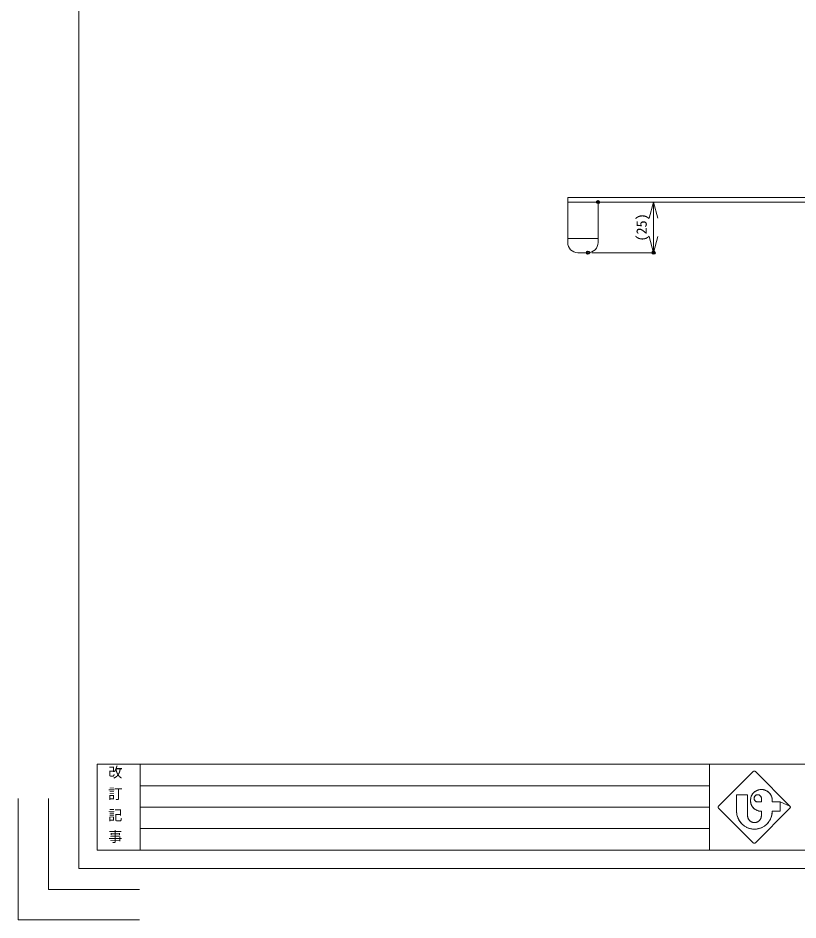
# Model space of a CAD drawing. Units: millimetres, scale not verified. Extents: x -630 to 630, y -1503 to 1503.
# Drawn here: x -630 to -245, y 612 to 1057.5 of the extents above; entities that cross this region are included whole.
import ezdxf
from ezdxf.enums import TextEntityAlignment as Align

# ---------------------------------------------------------------- set-up
doc = ezdxf.new("R2010")
doc.units = ezdxf.units.MM
doc.header["$LTSCALE"] = 3
doc.header["$PDMODE"] = 32
doc.header["$PDSIZE"] = 1.5
doc.layers.add('0-2_Defpoints', color=7, linetype='Continuous')
doc.layers.add('0-E_0 @ 1', color=7, linetype='Continuous')
for name, color, linetype, lineweight in [('0-B_枠_印刷なし', 3, 'Continuous', 18), ('0-F_0', 4, 'Continuous', 5), ('1-0_レイヤ15', 2, 'Continuous', 18)]:
    doc.layers.add(name, color=color, linetype=linetype, lineweight=lineweight)
doc.styles.add('ＭＳ ゴシック', font='')
doc.styles.get('ＭＳ ゴシック').set_extended_font_data('MS Gothic')

# ---------------------------------------------------------------- blocks, each defined once
blk = doc.blocks.new('_Open30')
at = {"layer": '0-F_0', "color": 7}
blk.add_line((0, 0), (-1, 0), dxfattribs=at)
blk.add_lwpolyline([(-1, 0.2679), (0, 0), (-1, -0.2679)], dxfattribs=at)
blk = doc.blocks.new('D337')
at = {"layer": '0-2_Defpoints'}
for p in [(414.858, 2490.329), (409.858, 2465.329), (442.259, 2465.329)]:
    blk.add_point(p, dxfattribs=at)
at = {"layer": '0-F_0', "lineweight": 18}
for p, q in [((416.858, 2490.329), (442.439, 2490.329)), ((442.259, 2482.329), (442.259, 2473.329)), ((411.858, 2465.329), (442.439, 2465.329))]:
    blk.add_line(p, q, dxfattribs=at)
at = {"layer": '0-F_0', "xscale": 8, "yscale": 8}
for p, rotation in [((442.259, 2490.329), 90), ((442.259, 2465.329), 270)]:
    blk.add_blockref('_Open30', p, dxfattribs=dict(at, rotation=rotation))
at = {"layer": '0-F_0', "color": 7, "style": 'ＭＳ ゴシック'}
blk.add_text('(25)', height=5.132, rotation=90, dxfattribs=at).set_placement((440.424, 2470.829), align=Align.BOTTOM_LEFT)

msp = doc.modelspace()

# ---------------------------------------------------------------- linework, layer by layer
at = {"layer": '0-B_枠_印刷なし'}
for p, q in [((-630, 612.042), (-630, 672.042)), ((-615, 627.042), (-615, 672.042)), ((-615, 627.042), (-570, 627.042)), ((-630, 612.042), (-570, 612.042))]:
    msp.add_line(p, q, dxfattribs=at)
at = {"layer": '0-F_0'}
for p, q in [((-358.651, 968.935), (-68.651, 968.935)), ((-358.651, 966.635), (-343.651, 966.635)), ((-343.651, 966.635), (-68.651, 966.635)), ((-343.651, 946.635), (-343.651, 966.635)), ((-358.651, 948.677), (-343.651, 948.677)), ((-353.651, 941.635), (-348.651, 941.635))]:
    msp.add_line(p, q, dxfattribs=at)
msp.add_lwpolyline([(-358.651, 968.935), (-358.651, 966.635), (-358.651, 946.635)], dxfattribs=at)
for centre, start, end in [((-353.651, 946.635), 180, 270), ((-348.651, 946.635), 270, 0)]:
    msp.add_arc(centre, 5, start, end, dxfattribs=at)
at = {"layer": '1-0_レイヤ15'}
for p, q in [((-600, 1477.542), (-600, 637.542)), ((-591, 646.542), (-591, 688.969)), ((591, 688.969), (-591, 688.969)), ((-569.787, 646.542), (-569.787, 688.969)), ((-288.628, 688.969), (-288.628, 646.542)), ((-284.124, 668.3), (-267.069, 685.355)), ((-248.925, 668.3), (-265.98, 685.355)), ((-275.249, 665.703), (-275.249, 673.914)), ((-275.249, 673.914), (-269.86, 673.914)), ((-269.86, 663.57), (-269.86, 673.914)), ((-264.484, 673.881), (-265.165, 673.881)), ((-264.824, 670.321), (-263.028, 670.321)), ((-263.028, 670.321), (-263.028, 672.118)), ((-257.64, 670.321), (-257.64, 671.091)), ((-257.64, 670.321), (-253.695, 670.321)), ((-253.695, 665.703), (-253.695, 670.321)), ((-267.069, 650.156), (-284.124, 667.211)), ((-248.925, 667.211), (-265.98, 650.156)), ((-263.028, 663.57), (-263.028, 665.703)), ((-257.64, 665.703), (-253.695, 665.703)), ((591, 646.542), (-591, 646.542))]:
    msp.add_line(p, q, dxfattribs=at)
at = {"layer": '1-0_レイヤ15', "color": 4}
for p, q in [((-288.628, 678.362), (-569.787, 678.362)), ((-569.787, 667.756), (-288.628, 667.756)), ((-288.628, 657.149), (-569.787, 657.149))]:
    msp.add_line(p, q, dxfattribs=at)
at = {"layer": '1-0_レイヤ15'}
msp.add_lwpolyline([(600, 1477.542), (600, 637.542), (-600, 637.542)], dxfattribs=at)
at = {"layer": '1-0_レイヤ15', "color": 1}
for points in [[(-284.321, 667.547), (-284.328, 667.576), (-284.335, 667.605), (-284.34, 667.635), (-284.344, 667.665), (-284.347, 667.695), (-284.349, 667.725), (-284.349, 667.756), (-284.349, 667.786), (-284.347, 667.816), (-284.344, 667.846), (-284.34, 667.876), (-284.335, 667.906), (-284.328, 667.935), (-284.321, 667.964), (-284.312, 667.993), (-284.302, 668.022), (-284.291, 668.05), (-284.279, 668.078), (-284.266, 668.105), (-284.251, 668.132), (-284.236, 668.158), (-284.22, 668.183), (-284.202, 668.208), (-284.184, 668.232), (-284.165, 668.255), (-284.145, 668.278), (-284.124, 668.3), (-267.069, 685.355)], [(-267.069, 685.355), (-267.047, 685.376), (-267.024, 685.396), (-267.001, 685.415), (-266.977, 685.434), (-266.952, 685.451), (-266.927, 685.467), (-266.9, 685.483), (-266.874, 685.497), (-266.847, 685.51), (-266.819, 685.522), (-266.791, 685.533), (-266.762, 685.543), (-266.733, 685.552), (-266.704, 685.559), (-266.674, 685.566), (-266.645, 685.571), (-266.615, 685.575), (-266.585, 685.578), (-266.555, 685.58), (-266.524, 685.581), (-266.494, 685.58), (-266.464, 685.578), (-266.434, 685.575), (-266.404, 685.571), (-266.374, 685.566), (-266.345, 685.559), (-266.315, 685.552), (-266.286, 685.543), (-266.258, 685.533), (-266.23, 685.522), (-266.202, 685.51), (-266.175, 685.497), (-266.148, 685.483), (-266.122, 685.467), (-266.097, 685.451), (-266.072, 685.434), (-266.048, 685.415), (-266.024, 685.396), (-266.002, 685.376)], [(-266.002, 685.376), (-265.98, 685.355), (-248.925, 668.3), (-253.695, 670.321), (-257.694, 670.329), (-257.677, 670.458), (-257.656, 670.668), (-257.644, 670.88), (-257.64, 671.091), (-257.644, 671.303), (-257.656, 671.514), (-257.677, 671.725), (-257.706, 671.934), (-257.743, 672.143), (-257.789, 672.349), (-257.842, 672.554), (-257.903, 672.756), (-257.973, 672.956), (-258.05, 673.153), (-258.135, 673.347), (-258.227, 673.538), (-258.327, 673.724), (-258.434, 673.907), (-258.548, 674.085), (-258.669, 674.259), (-258.797, 674.427), (-258.931, 674.591), (-259.071, 674.749), (-259.218, 674.902), (-259.37, 675.048), (-259.529, 675.189), (-259.692, 675.323), (-259.861, 675.451), (-260.035, 675.572), (-260.213, 675.686), (-260.395, 675.793), (-260.582, 675.892), (-260.772, 675.985), (-260.966, 676.07), (-261.163, 676.147)], [(-269.357, 661.785), (-269.425, 661.901), (-269.488, 662.019), (-269.546, 662.14), (-269.6, 662.263), (-269.649, 662.388), (-269.693, 662.515), (-269.732, 662.643), (-269.766, 662.773), (-269.794, 662.904), (-269.818, 663.036), (-269.836, 663.169), (-269.85, 663.302), (-269.857, 663.436), (-269.86, 663.57), (-269.86, 673.914), (-275.249, 673.914), (-275.249, 665.703), (-275.242, 665.357), (-275.221, 665.012), (-275.188, 664.668), (-275.14, 664.325), (-275.079, 663.985), (-275.005, 663.647), (-274.918, 663.313), (-274.818, 662.982), (-274.704, 662.655), (-274.578, 662.333), (-274.44, 662.017), (-274.289, 661.706), (-274.126, 661.401), (-273.951, 661.102), (-273.765, 660.811), (-273.567, 660.528), (-273.358, 660.252), (-273.139, 659.985), (-272.909, 659.726), (-272.67, 659.477), (-272.421, 659.237), (-272.162, 659.008)], [(-268.007, 673.153), (-268.084, 672.956), (-268.153, 672.756), (-268.214, 672.554), (-268.268, 672.349), (-268.313, 672.143), (-268.35, 671.934), (-268.379, 671.725), (-268.4, 671.514), (-268.413, 671.303), (-268.417, 671.091), (-268.413, 670.88), (-268.4, 670.668), (-268.379, 670.458), (-268.35, 670.248), (-268.313, 670.04), (-268.268, 669.833), (-268.214, 669.629), (-268.153, 669.426), (-268.084, 669.226), (-268.007, 669.029), (-267.922, 668.835), (-267.829, 668.645), (-267.73, 668.458), (-267.623, 668.276), (-267.509, 668.098), (-267.388, 667.924), (-267.26, 667.755), (-267.126, 667.592), (-266.985, 667.434), (-266.838, 667.281), (-266.686, 667.134), (-266.528, 666.994), (-266.364, 666.86), (-266.195, 666.732), (-266.022, 666.611), (-265.844, 666.497), (-265.661, 666.39), (-265.475, 666.29), (-265.284, 666.198)], [(-261.163, 676.147), (-261.363, 676.216), (-261.566, 676.277), (-261.77, 676.331), (-261.977, 676.376), (-262.185, 676.413), (-262.395, 676.442), (-262.605, 676.463), (-262.817, 676.476), (-263.028, 676.48), (-263.24, 676.476), (-263.451, 676.463), (-263.662, 676.442), (-263.871, 676.413), (-264.079, 676.376), (-264.286, 676.331), (-264.491, 676.277), (-264.693, 676.216), (-264.893, 676.147), (-265.09, 676.07), (-265.284, 675.985), (-265.475, 675.892), (-265.661, 675.793), (-265.844, 675.686), (-266.022, 675.572), (-266.195, 675.451), (-266.364, 675.323), (-266.528, 675.189), (-266.686, 675.048), (-266.838, 674.902), (-266.985, 674.749), (-267.126, 674.591), (-267.26, 674.427), (-267.388, 674.259), (-267.509, 674.085), (-267.623, 673.907), (-267.73, 673.724), (-267.829, 673.538), (-267.922, 673.347), (-268.007, 673.153)], [(-264.683, 673.908), (-264.754, 673.912), (-264.824, 673.914), (-264.895, 673.912), (-264.965, 673.908), (-265.035, 673.901), (-265.105, 673.892), (-265.175, 673.879), (-265.244, 673.864), (-265.312, 673.846), (-265.379, 673.826), (-265.446, 673.803), (-265.512, 673.777), (-265.576, 673.749), (-265.64, 673.718), (-265.702, 673.685), (-265.763, 673.649), (-265.822, 673.611), (-265.88, 673.571), (-265.936, 673.528), (-265.991, 673.483), (-266.044, 673.437), (-266.094, 673.388), (-266.143, 673.337), (-266.19, 673.284), (-266.235, 673.23), (-266.278, 673.173), (-266.318, 673.116), (-266.356, 673.056), (-266.392, 672.995), (-266.425, 672.933), (-266.456, 672.87), (-266.484, 672.805), (-266.51, 672.739), (-266.533, 672.673), (-266.553, 672.605), (-266.571, 672.537), (-266.586, 672.468), (-266.598, 672.399), (-266.608, 672.329)], [(-263.028, 670.321), (-263.028, 672.118), (-263.03, 672.188), (-263.034, 672.259), (-263.041, 672.329), (-263.05, 672.399), (-263.063, 672.468), (-263.078, 672.537), (-263.096, 672.605), (-263.116, 672.673), (-263.139, 672.739), (-263.165, 672.805), (-263.193, 672.87), (-263.224, 672.933), (-263.257, 672.995), (-263.293, 673.056), (-263.331, 673.116), (-263.371, 673.173), (-263.414, 673.23), (-263.459, 673.284), (-263.505, 673.337), (-263.554, 673.388), (-263.605, 673.437), (-263.658, 673.483), (-263.712, 673.528), (-263.769, 673.571), (-263.826, 673.611), (-263.886, 673.649), (-263.947, 673.685), (-264.009, 673.718), (-264.072, 673.749), (-264.137, 673.777), (-264.203, 673.803), (-264.269, 673.826), (-264.337, 673.846), (-264.405, 673.864), (-264.474, 673.879), (-264.543, 673.892), (-264.613, 673.901), (-264.683, 673.908)], [(-266.608, 672.329), (-266.615, 672.259), (-266.619, 672.188), (-266.621, 672.118), (-266.619, 672.047), (-266.615, 671.977), (-266.608, 671.907), (-266.598, 671.837), (-266.586, 671.767), (-266.571, 671.698), (-266.553, 671.63), (-266.533, 671.563), (-266.51, 671.496), (-266.484, 671.43), (-266.456, 671.366), (-266.425, 671.302), (-266.392, 671.24), (-266.356, 671.179), (-266.318, 671.12), (-266.278, 671.062), (-266.235, 671.006), (-266.19, 670.951), (-266.143, 670.898), (-266.094, 670.848), (-266.044, 670.799), (-265.991, 670.752), (-265.936, 670.707), (-265.88, 670.665), (-265.822, 670.624), (-265.763, 670.586), (-265.702, 670.551), (-265.64, 670.517), (-265.576, 670.486), (-265.512, 670.458), (-265.446, 670.433), (-265.379, 670.409), (-265.312, 670.389), (-265.244, 670.371), (-265.175, 670.356), (-265.105, 670.344)], [(-265.105, 670.344), (-265.035, 670.334), (-264.965, 670.327), (-264.895, 670.323), (-264.824, 670.321), (-263.028, 670.321)], [(-259.979, 659.726), (-259.749, 659.985), (-259.53, 660.252), (-259.321, 660.528), (-259.124, 660.811), (-258.937, 661.102), (-258.762, 661.401), (-258.599, 661.706), (-258.448, 662.017), (-258.31, 662.333), (-258.184, 662.655), (-258.071, 662.982), (-257.97, 663.313), (-257.883, 663.647), (-257.809, 663.985), (-257.748, 664.325), (-257.701, 664.668), (-257.667, 665.012), (-257.647, 665.357), (-257.64, 665.703), (-253.695, 665.703), (-253.695, 670.321), (-248.925, 668.3), (-248.904, 668.278), (-248.884, 668.255), (-248.864, 668.232), (-248.846, 668.208), (-248.829, 668.183), (-248.813, 668.158), (-248.797, 668.132), (-248.783, 668.105), (-248.77, 668.078), (-248.758, 668.05), (-248.747, 668.022), (-248.737, 667.993), (-248.728, 667.964), (-248.72, 667.935), (-248.714, 667.906), (-248.709, 667.876), (-248.705, 667.846)], [(-266.374, 649.945), (-266.404, 649.94), (-266.434, 649.936), (-266.464, 649.933), (-266.494, 649.931), (-266.524, 649.93), (-266.555, 649.931), (-266.585, 649.933), (-266.615, 649.936), (-266.645, 649.94), (-266.674, 649.945), (-266.704, 649.952), (-266.733, 649.959), (-266.762, 649.968), (-266.791, 649.978), (-266.819, 649.989), (-266.847, 650.001), (-266.874, 650.014), (-266.9, 650.029), (-266.927, 650.044), (-266.952, 650.06), (-266.977, 650.077), (-267.001, 650.096), (-267.024, 650.115), (-267.047, 650.135), (-267.069, 650.156), (-284.124, 667.211), (-284.145, 667.233), (-284.165, 667.256), (-284.184, 667.279), (-284.202, 667.303), (-284.22, 667.328), (-284.236, 667.353), (-284.251, 667.379), (-284.266, 667.406), (-284.279, 667.433), (-284.291, 667.461), (-284.302, 667.489), (-284.312, 667.518), (-284.321, 667.547)], [(-248.705, 667.846), (-248.702, 667.816), (-248.7, 667.786), (-248.699, 667.756), (-248.7, 667.725), (-248.702, 667.695), (-248.705, 667.665), (-248.709, 667.635), (-248.714, 667.605), (-248.72, 667.576), (-248.728, 667.547), (-248.737, 667.518), (-248.747, 667.489), (-248.758, 667.461), (-248.77, 667.433), (-248.783, 667.406), (-248.797, 667.379), (-248.813, 667.353), (-248.829, 667.328), (-248.846, 667.303), (-248.864, 667.279), (-248.884, 667.256), (-248.904, 667.233), (-248.925, 667.211), (-265.98, 650.156), (-266.002, 650.135), (-266.024, 650.115), (-266.048, 650.096), (-266.072, 650.077), (-266.097, 650.06), (-266.122, 650.044), (-266.148, 650.029), (-266.175, 650.014), (-266.202, 650.001), (-266.23, 649.989), (-266.258, 649.978), (-266.286, 649.968), (-266.315, 649.959), (-266.345, 649.952), (-266.374, 649.945)], [(-265.284, 666.198), (-265.09, 666.113), (-264.893, 666.036), (-264.693, 665.967), (-264.491, 665.905), (-264.286, 665.852), (-264.079, 665.806), (-263.871, 665.769), (-263.662, 665.74), (-263.451, 665.719), (-263.24, 665.707), (-263.028, 665.703), (-263.028, 663.57), (-263.031, 663.436), (-263.039, 663.302), (-263.052, 663.169), (-263.07, 663.036), (-263.094, 662.904), (-263.123, 662.773), (-263.156, 662.643), (-263.195, 662.515), (-263.239, 662.388), (-263.288, 662.263), (-263.342, 662.14), (-263.401, 662.019), (-263.464, 661.901), (-263.532, 661.785), (-263.604, 661.672), (-263.681, 661.562), (-263.762, 661.455), (-263.847, 661.352), (-263.936, 661.251), (-264.029, 661.155), (-264.125, 661.062), (-264.226, 660.973), (-264.329, 660.888), (-264.436, 660.807), (-264.546, 660.73), (-264.659, 660.658), (-264.775, 660.59)], [(-272.162, 659.008), (-271.895, 658.789), (-271.619, 658.58), (-271.336, 658.382), (-271.044, 658.196), (-270.746, 658.021), (-270.441, 657.858), (-270.13, 657.707), (-269.813, 657.569), (-269.491, 657.443), (-269.165, 657.329), (-268.834, 657.229), (-268.499, 657.142), (-268.162, 657.068), (-267.821, 657.007), (-267.479, 656.959), (-267.135, 656.926), (-266.79, 656.905), (-266.444, 656.898), (-266.098, 656.905), (-265.753, 656.926), (-265.409, 656.959), (-265.067, 657.007), (-264.726, 657.068), (-264.389, 657.142), (-264.054, 657.229), (-263.723, 657.329), (-263.397, 657.443), (-263.075, 657.569), (-262.758, 657.707), (-262.447, 657.858), (-262.142, 658.021), (-261.844, 658.196), (-261.553, 658.382), (-261.269, 658.58), (-260.993, 658.789), (-260.726, 659.008), (-260.468, 659.237), (-260.218, 659.477), (-259.979, 659.726)], [(-264.775, 660.59), (-264.893, 660.527), (-265.014, 660.468), (-265.137, 660.414), (-265.262, 660.365), (-265.389, 660.321), (-265.517, 660.283), (-265.647, 660.249), (-265.778, 660.22), (-265.91, 660.196), (-266.043, 660.178), (-266.176, 660.165), (-266.31, 660.157), (-266.444, 660.154), (-266.578, 660.157), (-266.712, 660.165), (-266.846, 660.178), (-266.978, 660.196), (-267.111, 660.22), (-267.242, 660.249), (-267.371, 660.283), (-267.5, 660.321), (-267.626, 660.365), (-267.751, 660.414), (-267.874, 660.468), (-267.995, 660.527), (-268.113, 660.59), (-268.229, 660.658), (-268.342, 660.73), (-268.452, 660.807), (-268.559, 660.888), (-268.663, 660.973), (-268.763, 661.062), (-268.86, 661.155), (-268.953, 661.251), (-269.042, 661.352), (-269.127, 661.455), (-269.208, 661.562), (-269.284, 661.672), (-269.357, 661.785)]]:
    msp.add_lwpolyline(points, dxfattribs=at)
at = {"layer": '1-0_レイヤ15'}
for centre, radius, start, end in [((-266.524, 684.811), 0.77, 45, 135), ((-263.028, 671.091), 5.388, 0, 270), ((-264.824, 672.118), 1.796, 0, 270), ((-283.58, 667.756), 0.77, 135, 225), ((-249.469, 667.756), 0.77, 315, 45), ((-266.444, 665.703), 8.804, 180, 0), ((-266.444, 663.57), 3.416, 180, 0), ((-266.524, 650.7), 0.77, 225, 315)]:
    msp.add_arc(centre, radius, start, end, dxfattribs=at)

# ---------------------------------------------------------------- block references
at = {"layer": '0-E_0 @ 1'}
msp.add_blockref('D337', (-758.509, -1523.694), dxfattribs=at)

# ---------------------------------------------------------------- texts
at = {"layer": '1-0_レイヤ15', "color": 7, "style": 'ＭＳ ゴシック'}
for s, p in [('改', (-585.448, 680.927)), ('訂', (-585.448, 670.32)), ('記', (-585.448, 659.714)), ('事', (-585.448, 649.107))]:
    msp.add_text(s, height=5.095, dxfattribs=at).set_placement(p, align=Align.BOTTOM_LEFT)

doc.saveas('drawing.dxf')
